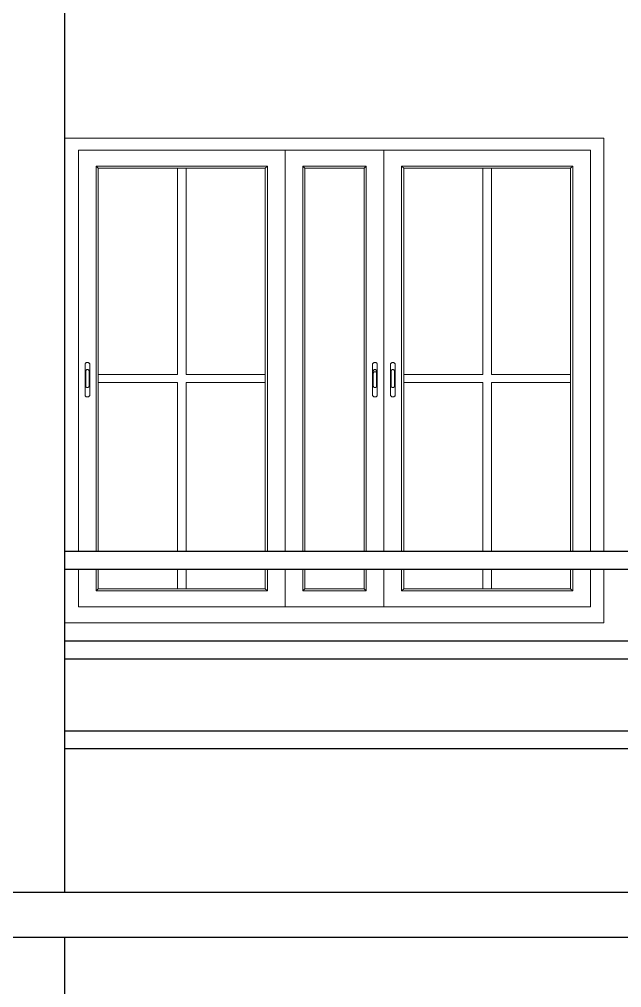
# Model space of a CAD drawing. Header units: inches. Extents: x -5096374 to -5070857, y -3259973 to -3243900.
# Drawn here: x -5081278.5 to -5081211.5, y -3259300.7 to -3259192.9 of the extents above; entities that cross this region are included whole.
import ezdxf

# ---------------------------------------------------------------- set-up
doc = ezdxf.new("R2010")
doc.units = ezdxf.units.IN
doc.header["$LTSCALE"] = 2
doc.header["$MEASUREMENT"] = 0
doc.layers.get('0').update_dxf_attribs({"linetype": 'CONTINUOUS'})
doc.layers.add('window', color=4, linetype='CONTINUOUS', lineweight=13)

msp = doc.modelspace()

# ---------------------------------------------------------------- linework, layer by layer
at = {"ltscale": 0.5}
for p, q in [((-5081273.43, -3259290.1), (-5081273.43, -3259183.1)), ((-5081273.43, -3259252.1), (-5081158.43, -3259252.1)), ((-5081273.43, -3259254.1), (-5081158.43, -3259254.1)), ((-5081273.43, -3259262.1), (-5081158.43, -3259262.1)), ((-5081273.43, -3259264.1), (-5081158.43, -3259264.1)), ((-5081273.43, -3259272.1), (-5081158.43, -3259272.1)), ((-5081273.43, -3259274.1), (-5081158.43, -3259274.1)), ((-5081305.43, -3259290.1), (-5081144.43, -3259290.1)), ((-5081287.43, -3259295.1), (-5081144.43, -3259295.1)), ((-5081273.43, -3259402.1), (-5081273.43, -3259295.1))]:
    msp.add_line(p, q, dxfattribs=at)
at = {"layer": 'window'}
for p, q in [((-5081273.43, -3259260.1), (-5081273.43, -3259206.1)), ((-5081213.43, -3259206.1), (-5081273.43, -3259206.1)), ((-5081213.43, -3259252.1), (-5081213.43, -3259206.1)), ((-5081214.93, -3259207.43), (-5081271.93, -3259207.43)), ((-5081271.93, -3259252.1), (-5081271.93, -3259207.43)), ((-5081248.93, -3259207.43), (-5081248.93, -3259252.1)), ((-5081237.93, -3259207.43), (-5081237.93, -3259252.1)), ((-5081214.93, -3259207.43), (-5081214.93, -3259252.1)), ((-5081269.97, -3259209.23), (-5081250.89, -3259209.23)), ((-5081269.72, -3259209.45), (-5081269.97, -3259209.23)), ((-5081269.97, -3259252.1), (-5081269.97, -3259209.23)), ((-5081251.14, -3259209.45), (-5081269.72, -3259209.45)), ((-5081269.72, -3259252.1), (-5081269.72, -3259209.45)), ((-5081260.92, -3259209.45), (-5081260.92, -3259232.42)), ((-5081259.94, -3259209.45), (-5081259.94, -3259232.42)), ((-5081251.14, -3259209.45), (-5081250.89, -3259209.23)), ((-5081251.14, -3259209.45), (-5081251.14, -3259252.1)), ((-5081250.89, -3259209.23), (-5081250.89, -3259252.1)), ((-5081239.89, -3259209.23), (-5081246.97, -3259209.23)), ((-5081246.97, -3259209.23), (-5081246.97, -3259252.1)), ((-5081246.72, -3259209.45), (-5081246.97, -3259209.23)), ((-5081246.72, -3259209.45), (-5081246.72, -3259252.1)), ((-5081246.72, -3259209.45), (-5081240.14, -3259209.45)), ((-5081240.14, -3259209.45), (-5081239.89, -3259209.23)), ((-5081240.14, -3259252.1), (-5081240.14, -3259209.45)), ((-5081239.89, -3259252.1), (-5081239.89, -3259209.23)), ((-5081235.97, -3259209.23), (-5081216.89, -3259209.23)), ((-5081235.72, -3259209.45), (-5081235.97, -3259209.23)), ((-5081235.97, -3259252.1), (-5081235.97, -3259209.23)), ((-5081217.14, -3259209.45), (-5081235.72, -3259209.45)), ((-5081235.72, -3259252.1), (-5081235.72, -3259209.45)), ((-5081226.92, -3259209.45), (-5081226.92, -3259232.42)), ((-5081225.94, -3259209.45), (-5081225.94, -3259232.42)), ((-5081217.14, -3259209.45), (-5081216.89, -3259209.23)), ((-5081217.14, -3259209.45), (-5081217.14, -3259252.1)), ((-5081216.89, -3259209.23), (-5081216.89, -3259252.1)), ((-5081271.2, -3259231.27), (-5081271.19, -3259231.24)), ((-5081271.2, -3259231.31), (-5081271.19, -3259231.24)), ((-5081271.2, -3259231.31), (-5081271.2, -3259231.27)), ((-5081271.2, -3259234.7), (-5081271.2, -3259231.31)), ((-5081271.19, -3259231.24), (-5081271.17, -3259231.21)), ((-5081271.17, -3259231.21), (-5081271.15, -3259231.18)), ((-5081271.13, -3259231.15), (-5081271.15, -3259231.18)), ((-5081271.09, -3259231.13), (-5081271.13, -3259231.15)), ((-5081271.11, -3259232), (-5081271.12, -3259232.03)), ((-5081271.12, -3259232.03), (-5081271.12, -3259233.73)), ((-5081271.1, -3259231.96), (-5081271.11, -3259231.98)), ((-5081271.11, -3259231.98), (-5081271.11, -3259232)), ((-5081271.08, -3259231.94), (-5081271.1, -3259231.96)), ((-5081271.09, -3259231.13), (-5081271.06, -3259231.11)), ((-5081271.06, -3259231.92), (-5081271.08, -3259231.94)), ((-5081271.02, -3259231.1), (-5081271.06, -3259231.11)), ((-5081271.04, -3259231.91), (-5081271.06, -3259231.92)), ((-5081271.02, -3259231.89), (-5081271.04, -3259231.91)), ((-5081270.98, -3259231.09), (-5081271.02, -3259231.1)), ((-5081270.99, -3259231.88), (-5081271.02, -3259231.89)), ((-5081270.96, -3259231.88), (-5081270.99, -3259231.88)), ((-5081270.93, -3259231.09), (-5081270.98, -3259231.09)), ((-5081270.93, -3259231.88), (-5081270.96, -3259231.88)), ((-5081270.89, -3259231.09), (-5081270.93, -3259231.09)), ((-5081270.91, -3259231.88), (-5081270.93, -3259231.88)), ((-5081270.88, -3259231.88), (-5081270.91, -3259231.88)), ((-5081270.89, -3259231.09), (-5081270.85, -3259231.1)), ((-5081270.85, -3259231.89), (-5081270.88, -3259231.88)), ((-5081270.85, -3259231.1), (-5081270.81, -3259231.11)), ((-5081270.83, -3259231.91), (-5081270.85, -3259231.89)), ((-5081270.81, -3259231.92), (-5081270.83, -3259231.91)), ((-5081270.81, -3259231.11), (-5081270.78, -3259231.13)), ((-5081270.79, -3259231.94), (-5081270.81, -3259231.92)), ((-5081270.77, -3259231.96), (-5081270.79, -3259231.94)), ((-5081270.78, -3259231.13), (-5081270.74, -3259231.15)), ((-5081270.76, -3259231.98), (-5081270.77, -3259231.96)), ((-5081270.75, -3259232), (-5081270.76, -3259231.98)), ((-5081270.75, -3259232.03), (-5081270.75, -3259232)), ((-5081270.75, -3259233.73), (-5081270.75, -3259232.03)), ((-5081270.74, -3259231.15), (-5081270.72, -3259231.18)), ((-5081270.69, -3259231.21), (-5081270.72, -3259231.18)), ((-5081270.68, -3259231.24), (-5081270.69, -3259231.21)), ((-5081270.67, -3259231.27), (-5081270.68, -3259231.24)), ((-5081270.67, -3259231.27), (-5081270.66, -3259231.31)), ((-5081270.66, -3259231.31), (-5081270.66, -3259234.7)), ((-5081239.19, -3259231.27), (-5081239.2, -3259231.31)), ((-5081239.2, -3259231.31), (-5081239.2, -3259234.7)), ((-5081239.18, -3259231.24), (-5081239.19, -3259231.27)), ((-5081239.17, -3259231.21), (-5081239.18, -3259231.24)), ((-5081239.14, -3259231.18), (-5081239.17, -3259231.21)), ((-5081239.12, -3259231.15), (-5081239.14, -3259231.18)), ((-5081239.08, -3259231.13), (-5081239.12, -3259231.15)), ((-5081239.11, -3259232.03), (-5081239.1, -3259232)), ((-5081239.11, -3259232.27), (-5081239.11, -3259232.03)), ((-5081239.1, -3259231.98), (-5081239.09, -3259231.96)), ((-5081239.1, -3259232), (-5081239.1, -3259231.98)), ((-5081239.09, -3259231.96), (-5081239.07, -3259231.94)), ((-5081239.05, -3259231.11), (-5081239.08, -3259231.13)), ((-5081239.07, -3259231.94), (-5081239.05, -3259231.92)), ((-5081239.01, -3259231.1), (-5081239.05, -3259231.11)), ((-5081239.05, -3259231.92), (-5081239.03, -3259231.91)), ((-5081239.05, -3259232.17), (-5081239.03, -3259232.15)), ((-5081239.03, -3259231.91), (-5081239.01, -3259231.89)), ((-5081239.03, -3259232.15), (-5081239.01, -3259232.14)), ((-5081238.97, -3259231.09), (-5081239.01, -3259231.1)), ((-5081239.01, -3259231.89), (-5081238.98, -3259231.88)), ((-5081239.01, -3259232.14), (-5081238.98, -3259232.13)), ((-5081238.98, -3259231.88), (-5081238.95, -3259231.88)), ((-5081238.98, -3259232.13), (-5081238.95, -3259232.13)), ((-5081238.93, -3259231.09), (-5081238.97, -3259231.09)), ((-5081238.95, -3259231.88), (-5081238.93, -3259231.88)), ((-5081238.95, -3259232.13), (-5081238.93, -3259232.13)), ((-5081238.88, -3259231.09), (-5081238.93, -3259231.09)), ((-5081238.93, -3259231.88), (-5081238.9, -3259231.88)), ((-5081238.93, -3259232.13), (-5081238.9, -3259232.13)), ((-5081238.9, -3259231.88), (-5081238.87, -3259231.88)), ((-5081238.9, -3259232.13), (-5081238.87, -3259232.13)), ((-5081238.84, -3259231.1), (-5081238.88, -3259231.09)), ((-5081238.87, -3259231.88), (-5081238.84, -3259231.89)), ((-5081238.87, -3259232.13), (-5081238.84, -3259232.14)), ((-5081238.8, -3259231.11), (-5081238.84, -3259231.1)), ((-5081238.84, -3259231.89), (-5081238.82, -3259231.91)), ((-5081238.84, -3259232.14), (-5081238.82, -3259232.15)), ((-5081238.82, -3259231.91), (-5081238.8, -3259231.92)), ((-5081238.82, -3259232.15), (-5081238.8, -3259232.17)), ((-5081238.77, -3259231.13), (-5081238.8, -3259231.11)), ((-5081238.8, -3259231.92), (-5081238.78, -3259231.94)), ((-5081238.78, -3259231.94), (-5081238.76, -3259231.96)), ((-5081238.73, -3259231.15), (-5081238.77, -3259231.13)), ((-5081238.76, -3259231.96), (-5081238.75, -3259231.98)), ((-5081238.75, -3259231.98), (-5081238.75, -3259232)), ((-5081238.75, -3259232), (-5081238.74, -3259232.03)), ((-5081238.74, -3259233.73), (-5081238.74, -3259232.03)), ((-5081238.71, -3259231.18), (-5081238.73, -3259231.15)), ((-5081238.68, -3259231.21), (-5081238.71, -3259231.18)), ((-5081238.67, -3259231.24), (-5081238.68, -3259231.21)), ((-5081238.66, -3259231.27), (-5081238.67, -3259231.24)), ((-5081238.66, -3259231.31), (-5081238.67, -3259231.24)), ((-5081238.66, -3259231.31), (-5081238.66, -3259231.27)), ((-5081238.66, -3259234.7), (-5081238.66, -3259231.31)), ((-5081237.2, -3259231.27), (-5081237.19, -3259231.24)), ((-5081237.2, -3259231.31), (-5081237.19, -3259231.24)), ((-5081237.2, -3259231.31), (-5081237.2, -3259231.27)), ((-5081237.2, -3259234.7), (-5081237.2, -3259231.31)), ((-5081237.19, -3259231.24), (-5081237.17, -3259231.21)), ((-5081237.17, -3259231.21), (-5081237.15, -3259231.18)), ((-5081237.13, -3259231.15), (-5081237.15, -3259231.18)), ((-5081237.09, -3259231.13), (-5081237.13, -3259231.15)), ((-5081237.11, -3259232), (-5081237.12, -3259232.03)), ((-5081237.12, -3259232.03), (-5081237.12, -3259233.73)), ((-5081237.1, -3259231.96), (-5081237.11, -3259231.98)), ((-5081237.11, -3259231.98), (-5081237.11, -3259232)), ((-5081237.08, -3259231.94), (-5081237.1, -3259231.96)), ((-5081237.09, -3259231.13), (-5081237.06, -3259231.11)), ((-5081237.06, -3259231.92), (-5081237.08, -3259231.94)), ((-5081237.02, -3259231.1), (-5081237.06, -3259231.11)), ((-5081237.04, -3259231.91), (-5081237.06, -3259231.92)), ((-5081237.02, -3259231.89), (-5081237.04, -3259231.91)), ((-5081236.98, -3259231.09), (-5081237.02, -3259231.1)), ((-5081236.99, -3259231.88), (-5081237.02, -3259231.89)), ((-5081236.96, -3259231.88), (-5081236.99, -3259231.88)), ((-5081236.93, -3259231.09), (-5081236.98, -3259231.09)), ((-5081236.93, -3259231.88), (-5081236.96, -3259231.88)), ((-5081236.89, -3259231.09), (-5081236.93, -3259231.09)), ((-5081236.91, -3259231.88), (-5081236.93, -3259231.88)), ((-5081236.88, -3259231.88), (-5081236.91, -3259231.88)), ((-5081236.89, -3259231.09), (-5081236.85, -3259231.1)), ((-5081236.85, -3259231.89), (-5081236.88, -3259231.88)), ((-5081236.85, -3259231.1), (-5081236.81, -3259231.11)), ((-5081236.83, -3259231.91), (-5081236.85, -3259231.89)), ((-5081236.81, -3259231.92), (-5081236.83, -3259231.91)), ((-5081236.81, -3259231.11), (-5081236.78, -3259231.13)), ((-5081236.79, -3259231.94), (-5081236.81, -3259231.92)), ((-5081236.77, -3259231.96), (-5081236.79, -3259231.94)), ((-5081236.78, -3259231.13), (-5081236.74, -3259231.15)), ((-5081236.76, -3259231.98), (-5081236.77, -3259231.96)), ((-5081236.75, -3259232), (-5081236.76, -3259231.98)), ((-5081236.75, -3259232.03), (-5081236.75, -3259232)), ((-5081236.75, -3259233.73), (-5081236.75, -3259232.03)), ((-5081236.74, -3259231.15), (-5081236.72, -3259231.18)), ((-5081236.69, -3259231.21), (-5081236.72, -3259231.18)), ((-5081236.68, -3259231.24), (-5081236.69, -3259231.21)), ((-5081236.67, -3259231.27), (-5081236.68, -3259231.24)), ((-5081236.67, -3259231.27), (-5081236.66, -3259231.31)), ((-5081236.66, -3259231.31), (-5081236.66, -3259234.7)), ((-5081269.72, -3259232.42), (-5081260.92, -3259232.42)), ((-5081259.94, -3259232.42), (-5081251.14, -3259232.42)), ((-5081239.11, -3259232.27), (-5081239.1, -3259232.25)), ((-5081239.11, -3259233.73), (-5081239.11, -3259232.27)), ((-5081239.1, -3259232.23), (-5081239.09, -3259232.21)), ((-5081239.1, -3259232.25), (-5081239.1, -3259232.23)), ((-5081239.09, -3259232.21), (-5081239.07, -3259232.19)), ((-5081239.07, -3259232.19), (-5081239.05, -3259232.17)), ((-5081238.8, -3259232.17), (-5081238.78, -3259232.19)), ((-5081238.78, -3259232.19), (-5081238.76, -3259232.21)), ((-5081238.76, -3259232.21), (-5081238.75, -3259232.23)), ((-5081238.75, -3259232.23), (-5081238.75, -3259232.25)), ((-5081238.75, -3259232.25), (-5081238.74, -3259232.27)), ((-5081235.72, -3259232.42), (-5081226.92, -3259232.42)), ((-5081225.94, -3259232.42), (-5081217.14, -3259232.42)), ((-5081271.11, -3259233.76), (-5081271.12, -3259233.73)), ((-5081271.11, -3259233.78), (-5081271.11, -3259233.76)), ((-5081271.1, -3259233.8), (-5081271.11, -3259233.78)), ((-5081271.08, -3259233.82), (-5081271.1, -3259233.8)), ((-5081271.06, -3259233.84), (-5081271.08, -3259233.82)), ((-5081271.04, -3259233.85), (-5081271.06, -3259233.84)), ((-5081271.02, -3259233.86), (-5081271.04, -3259233.85)), ((-5081270.99, -3259233.87), (-5081271.02, -3259233.86)), ((-5081270.96, -3259233.88), (-5081270.99, -3259233.87)), ((-5081270.93, -3259233.88), (-5081270.96, -3259233.88)), ((-5081270.91, -3259233.88), (-5081270.93, -3259233.88)), ((-5081270.88, -3259233.87), (-5081270.91, -3259233.88)), ((-5081270.85, -3259233.86), (-5081270.88, -3259233.87)), ((-5081270.83, -3259233.85), (-5081270.85, -3259233.86)), ((-5081270.81, -3259233.84), (-5081270.83, -3259233.85)), ((-5081270.79, -3259233.82), (-5081270.81, -3259233.84)), ((-5081270.77, -3259233.8), (-5081270.79, -3259233.82)), ((-5081270.76, -3259233.78), (-5081270.77, -3259233.8)), ((-5081270.75, -3259233.76), (-5081270.76, -3259233.78)), ((-5081270.75, -3259233.73), (-5081270.75, -3259233.76)), ((-5081269.72, -3259233.32), (-5081260.92, -3259233.32)), ((-5081260.92, -3259233.32), (-5081260.92, -3259252.1)), ((-5081259.94, -3259233.32), (-5081251.14, -3259233.32)), ((-5081259.94, -3259233.32), (-5081259.94, -3259252.1)), ((-5081239.11, -3259233.73), (-5081239.1, -3259233.76)), ((-5081239.1, -3259233.76), (-5081239.1, -3259233.78)), ((-5081239.1, -3259233.78), (-5081239.09, -3259233.8)), ((-5081239.09, -3259233.8), (-5081239.07, -3259233.82)), ((-5081239.07, -3259233.82), (-5081239.05, -3259233.84)), ((-5081239.05, -3259233.84), (-5081239.03, -3259233.85)), ((-5081239.03, -3259233.85), (-5081239.01, -3259233.86)), ((-5081239.01, -3259233.86), (-5081238.98, -3259233.87)), ((-5081238.98, -3259233.87), (-5081238.95, -3259233.88)), ((-5081238.95, -3259233.88), (-5081238.93, -3259233.88)), ((-5081238.93, -3259233.88), (-5081238.9, -3259233.88)), ((-5081238.9, -3259233.88), (-5081238.87, -3259233.87)), ((-5081238.87, -3259233.87), (-5081238.84, -3259233.86)), ((-5081238.84, -3259233.86), (-5081238.82, -3259233.85)), ((-5081238.82, -3259233.85), (-5081238.8, -3259233.84)), ((-5081238.8, -3259233.84), (-5081238.78, -3259233.82)), ((-5081238.78, -3259233.82), (-5081238.76, -3259233.8)), ((-5081238.76, -3259233.8), (-5081238.75, -3259233.78)), ((-5081238.75, -3259233.76), (-5081238.74, -3259233.73)), ((-5081238.75, -3259233.78), (-5081238.75, -3259233.76)), ((-5081237.11, -3259233.76), (-5081237.12, -3259233.73)), ((-5081237.11, -3259233.78), (-5081237.11, -3259233.76)), ((-5081237.1, -3259233.8), (-5081237.11, -3259233.78)), ((-5081237.08, -3259233.82), (-5081237.1, -3259233.8)), ((-5081237.06, -3259233.84), (-5081237.08, -3259233.82)), ((-5081237.04, -3259233.85), (-5081237.06, -3259233.84)), ((-5081237.02, -3259233.86), (-5081237.04, -3259233.85)), ((-5081236.99, -3259233.87), (-5081237.02, -3259233.86)), ((-5081236.96, -3259233.88), (-5081236.99, -3259233.87)), ((-5081236.93, -3259233.88), (-5081236.96, -3259233.88)), ((-5081236.91, -3259233.88), (-5081236.93, -3259233.88)), ((-5081236.88, -3259233.87), (-5081236.91, -3259233.88)), ((-5081236.85, -3259233.86), (-5081236.88, -3259233.87)), ((-5081236.83, -3259233.85), (-5081236.85, -3259233.86)), ((-5081236.81, -3259233.84), (-5081236.83, -3259233.85)), ((-5081236.79, -3259233.82), (-5081236.81, -3259233.84)), ((-5081236.77, -3259233.8), (-5081236.79, -3259233.82)), ((-5081236.76, -3259233.78), (-5081236.77, -3259233.8)), ((-5081236.75, -3259233.76), (-5081236.76, -3259233.78)), ((-5081236.75, -3259233.73), (-5081236.75, -3259233.76)), ((-5081235.72, -3259233.32), (-5081226.92, -3259233.32)), ((-5081226.92, -3259233.32), (-5081226.92, -3259252.1)), ((-5081225.94, -3259233.32), (-5081217.14, -3259233.32)), ((-5081225.94, -3259233.32), (-5081225.94, -3259252.1)), ((-5081271.2, -3259234.73), (-5081271.2, -3259234.7)), ((-5081271.19, -3259234.77), (-5081271.2, -3259234.73)), ((-5081271.19, -3259234.77), (-5081271.17, -3259234.8)), ((-5081271.17, -3259234.8), (-5081271.15, -3259234.83)), ((-5081271.15, -3259234.83), (-5081271.13, -3259234.85)), ((-5081271.09, -3259234.88), (-5081271.13, -3259234.85)), ((-5081271.06, -3259234.9), (-5081271.09, -3259234.88)), ((-5081271.06, -3259234.9), (-5081271.02, -3259234.91)), ((-5081270.98, -3259234.92), (-5081271.02, -3259234.91)), ((-5081270.93, -3259234.92), (-5081270.98, -3259234.92)), ((-5081270.93, -3259234.92), (-5081270.89, -3259234.92)), ((-5081270.89, -3259234.92), (-5081270.85, -3259234.91)), ((-5081270.81, -3259234.9), (-5081270.85, -3259234.91)), ((-5081270.78, -3259234.88), (-5081270.81, -3259234.9)), ((-5081270.78, -3259234.88), (-5081270.74, -3259234.85)), ((-5081270.74, -3259234.85), (-5081270.72, -3259234.83)), ((-5081270.72, -3259234.83), (-5081270.69, -3259234.8)), ((-5081270.68, -3259234.77), (-5081270.69, -3259234.8)), ((-5081270.66, -3259234.7), (-5081270.68, -3259234.77)), ((-5081270.67, -3259234.73), (-5081270.68, -3259234.77)), ((-5081270.67, -3259234.73), (-5081270.66, -3259234.7)), ((-5081239.19, -3259234.73), (-5081239.2, -3259234.7)), ((-5081239.2, -3259234.7), (-5081239.18, -3259234.77)), ((-5081239.19, -3259234.73), (-5081239.18, -3259234.77)), ((-5081239.18, -3259234.77), (-5081239.17, -3259234.8)), ((-5081239.17, -3259234.8), (-5081239.14, -3259234.83)), ((-5081239.14, -3259234.83), (-5081239.12, -3259234.85)), ((-5081239.12, -3259234.85), (-5081239.08, -3259234.88)), ((-5081239.08, -3259234.88), (-5081239.05, -3259234.9)), ((-5081239.05, -3259234.9), (-5081239.01, -3259234.91)), ((-5081239.01, -3259234.91), (-5081238.97, -3259234.92)), ((-5081238.97, -3259234.92), (-5081238.93, -3259234.92)), ((-5081238.93, -3259234.92), (-5081238.88, -3259234.92)), ((-5081238.88, -3259234.92), (-5081238.84, -3259234.91)), ((-5081238.84, -3259234.91), (-5081238.8, -3259234.9)), ((-5081238.8, -3259234.9), (-5081238.77, -3259234.88)), ((-5081238.77, -3259234.88), (-5081238.73, -3259234.85)), ((-5081238.73, -3259234.85), (-5081238.71, -3259234.83)), ((-5081238.71, -3259234.83), (-5081238.68, -3259234.8)), ((-5081238.68, -3259234.8), (-5081238.67, -3259234.77)), ((-5081238.67, -3259234.77), (-5081238.66, -3259234.73)), ((-5081238.66, -3259234.73), (-5081238.66, -3259234.7)), ((-5081237.2, -3259234.73), (-5081237.2, -3259234.7)), ((-5081237.19, -3259234.77), (-5081237.2, -3259234.73)), ((-5081237.19, -3259234.77), (-5081237.17, -3259234.8)), ((-5081237.17, -3259234.8), (-5081237.15, -3259234.83)), ((-5081237.15, -3259234.83), (-5081237.13, -3259234.85)), ((-5081237.09, -3259234.88), (-5081237.13, -3259234.85)), ((-5081237.06, -3259234.9), (-5081237.09, -3259234.88)), ((-5081237.06, -3259234.9), (-5081237.02, -3259234.91)), ((-5081236.98, -3259234.92), (-5081237.02, -3259234.91)), ((-5081236.93, -3259234.92), (-5081236.98, -3259234.92)), ((-5081236.93, -3259234.92), (-5081236.89, -3259234.92)), ((-5081236.89, -3259234.92), (-5081236.85, -3259234.91)), ((-5081236.81, -3259234.9), (-5081236.85, -3259234.91)), ((-5081236.78, -3259234.88), (-5081236.81, -3259234.9)), ((-5081236.78, -3259234.88), (-5081236.74, -3259234.85)), ((-5081236.74, -3259234.85), (-5081236.72, -3259234.83)), ((-5081236.72, -3259234.83), (-5081236.69, -3259234.8)), ((-5081236.68, -3259234.77), (-5081236.69, -3259234.8)), ((-5081236.66, -3259234.7), (-5081236.68, -3259234.77)), ((-5081236.67, -3259234.73), (-5081236.68, -3259234.77)), ((-5081236.67, -3259234.73), (-5081236.66, -3259234.7)), ((-5081271.93, -3259258.32), (-5081271.93, -3259254.1)), ((-5081269.97, -3259256.52), (-5081269.97, -3259254.1)), ((-5081269.72, -3259256.3), (-5081269.72, -3259254.1)), ((-5081260.92, -3259254.1), (-5081260.92, -3259256.3)), ((-5081259.94, -3259254.1), (-5081259.94, -3259256.3)), ((-5081251.14, -3259254.1), (-5081251.14, -3259256.3)), ((-5081250.89, -3259254.1), (-5081250.89, -3259256.52)), ((-5081248.93, -3259254.1), (-5081248.93, -3259258.32)), ((-5081246.97, -3259254.1), (-5081246.97, -3259256.52)), ((-5081246.72, -3259254.1), (-5081246.72, -3259256.3)), ((-5081240.14, -3259256.3), (-5081240.14, -3259254.1)), ((-5081239.89, -3259256.52), (-5081239.89, -3259254.1)), ((-5081237.93, -3259254.1), (-5081237.93, -3259258.32)), ((-5081235.97, -3259256.52), (-5081235.97, -3259254.1)), ((-5081235.72, -3259256.3), (-5081235.72, -3259254.1)), ((-5081226.92, -3259254.1), (-5081226.92, -3259256.3)), ((-5081225.94, -3259254.1), (-5081225.94, -3259256.3)), ((-5081217.14, -3259254.1), (-5081217.14, -3259256.3)), ((-5081216.89, -3259254.1), (-5081216.89, -3259256.52)), ((-5081214.93, -3259254.1), (-5081214.93, -3259258.32)), ((-5081213.43, -3259260.1), (-5081213.43, -3259254.1)), ((-5081269.97, -3259256.52), (-5081269.72, -3259256.3)), ((-5081250.89, -3259256.52), (-5081269.97, -3259256.52)), ((-5081251.14, -3259256.3), (-5081269.72, -3259256.3)), ((-5081251.14, -3259256.3), (-5081250.89, -3259256.52)), ((-5081246.72, -3259256.3), (-5081246.97, -3259256.52)), ((-5081246.97, -3259256.52), (-5081239.89, -3259256.52)), ((-5081246.72, -3259256.3), (-5081240.14, -3259256.3)), ((-5081239.89, -3259256.52), (-5081240.14, -3259256.3)), ((-5081235.97, -3259256.52), (-5081235.72, -3259256.3)), ((-5081216.89, -3259256.52), (-5081235.97, -3259256.52)), ((-5081217.14, -3259256.3), (-5081235.72, -3259256.3)), ((-5081217.14, -3259256.3), (-5081216.89, -3259256.52)), ((-5081271.93, -3259258.32), (-5081248.93, -3259258.32)), ((-5081237.93, -3259258.32), (-5081248.93, -3259258.32)), ((-5081237.93, -3259258.32), (-5081214.93, -3259258.32)), ((-5081213.43, -3259260.1), (-5081273.43, -3259260.1))]:
    msp.add_line(p, q, dxfattribs=at)

doc.saveas('drawing.dxf')
